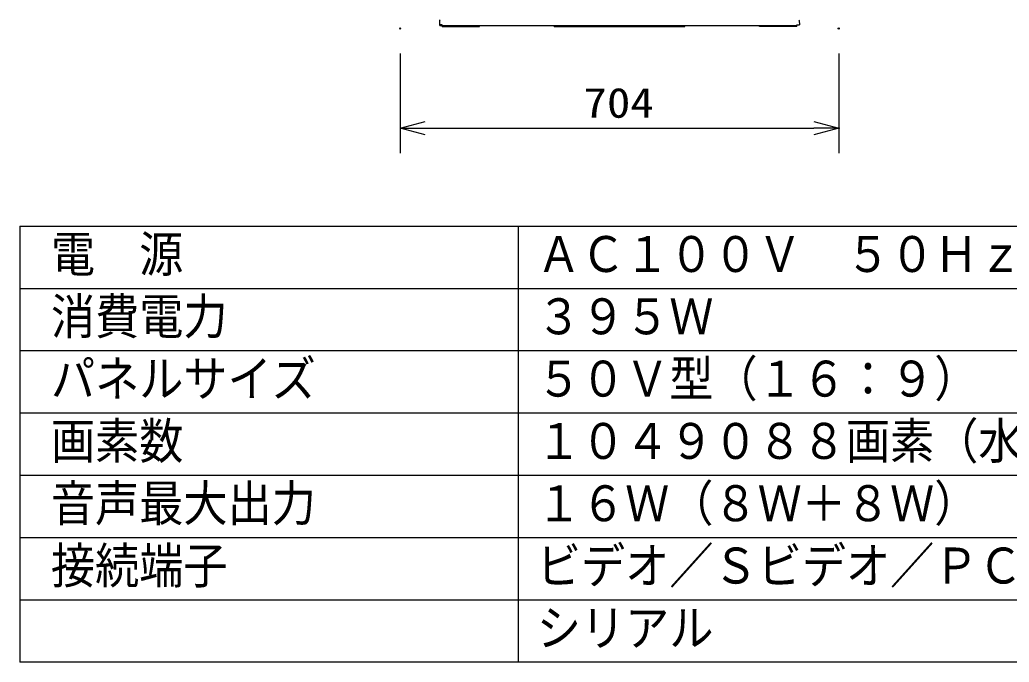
# Model space of a CAD drawing. Units: millimetres, scale not verified. Extents: x -63 to 63, y -57 to 57.
# Drawn here: x -62.5 to 16.9, y -56.5 to -5 of the extents above; entities that cross this region are included whole.
import ezdxf
from ezdxf.enums import TextEntityAlignment as Align

# ---------------------------------------------------------------- set-up
doc = ezdxf.new("R2010")
doc.units = ezdxf.units.MM
doc.header["$LTSCALE"] = 0.190236
doc.header["$PDMODE"] = 32
doc.header["$PDSIZE"] = 0.0951
for name, color, linetype in [('0-0_MOJI1', 2, 'Continuous'), ('0-2_WAKU', 1, 'Continuous'), ('0-3_GAIKEI', 1, 'Continuous'), ('0-4_0', 1, 'Continuous'), ('0-5_SUNPO', 3, 'Continuous'), ('0-6_DEFPOINTS', 7, 'Continuous')]:
    doc.layers.add(name, color=color, linetype=linetype)
doc.styles.add('ＭＳ ゴシック', font='')
doc.styles.get('ＭＳ ゴシック').set_extended_font_data('MS Gothic')

# ---------------------------------------------------------------- blocks, each defined once
blk = doc.blocks.new('_OPEN30')
at = {"layer": '0-4_0', "color": 7}
blk.add_line((0, 0), (-1, 0), dxfattribs=at)
blk.add_lwpolyline([(-1, 0.26795), (0, 0), (-1, -0.26795)], dxfattribs=at)

msp = doc.modelspace()

# ---------------------------------------------------------------- linework, layer by layer
at = {"layer": '0-2_WAKU', "color": 4}
for p, q in [((-62.5001, -21.5), (-62.5001, -56.5001)), ((-62.5001, -21.5), (62.5001, -21.5)), ((-22.5, -21.5), (-22.5, -56.5001)), ((62.5001, -56.5001), (-62.5001, -56.5001))]:
    msp.add_line(p, q, dxfattribs=at)
at = {"layer": '0-2_WAKU'}
for p, q in [((-62.5001, -26.5), (62.5001, -26.5)), ((-62.5001, -31.5001), (62.5001, -31.5001)), ((-62.5001, -36.5001), (62.5001, -36.5001)), ((-62.5001, -41.5001), (62.5001, -41.5001)), ((-62.5001, -46.5001), (62.5001, -46.5001)), ((-62.5001, -51.5001), (62.5001, -51.5001))]:
    msp.add_line(p, q, dxfattribs=at)
at = {"layer": '0-3_GAIKEI', "color": 7}
for p, q in [((-28.6032, -5.3677), (-28.8258, -5.3677)), ((-28.7775, -5.4177), (-28.7784, -5.3677)), ((-28.7775, -5.4177), (-0.1396, -5.4177)), ((-0.136, -5.3677), (0.0865, -5.3677)), ((0.0171, -4.9514), (0.0682, -5.0187)), ((0.0383, -5.4177), (0.0392, -5.3677)), ((0.0682, -5.0187), (0.0865, -5.3677))]:
    msp.add_line(p, q, dxfattribs=at)
at = {"layer": '0-3_GAIKEI'}
for p, q in [((-28.6024, -5.4177), (-28.6032, -5.3677)), ((-28.5996, -5.5027), (-28.5996, -5.4177)), ((-19.6196, -5.5027), (-19.6196, -5.4177)), ((-19.6196, -5.5027), (-9.1196, -5.5027)), ((-9.1196, -5.5027), (-9.1196, -5.4177)), ((-3.1396, -5.5027), (-3.1396, -5.4177)), ((-0.1396, -5.5027), (-3.1396, -5.5027)), ((-0.1396, -5.5027), (-0.1396, -5.4177)), ((-0.1368, -5.4177), (-0.136, -5.3677))]:
    msp.add_line(p, q, dxfattribs=at)
at = {"layer": '0-3_GAIKEI', "color": 7}
msp.add_lwpolyline([(-28.7563, -4.9514), (-28.8075, -5.0187), (-28.8258, -5.3677)], dxfattribs=at)
at = {"layer": '0-3_GAIKEI'}
msp.add_lwpolyline([(-28.5996, -5.5027), (-25.5996, -5.5027), (-25.5996, -5.4177)], dxfattribs=at)
at = {"layer": '0-5_SUNPO'}
for p, q in [((-31.9696, -7.6441), (-31.9696, -15.6441)), ((3.2304, -7.6441), (3.2304, -15.6441)), ((-29.9696, -13.6441), (1.2304, -13.6441))]:
    msp.add_line(p, q, dxfattribs=at)
at = {"layer": '0-6_DEFPOINTS'}
for p in [(-31.9696, -5.6441), (3.2304, -5.6441), (3.2304, -13.6441)]:
    msp.add_point(p, dxfattribs=at)

# ---------------------------------------------------------------- block references
at = {"layer": '0-5_SUNPO', "xscale": 2, "yscale": 2, "rotation": 180}
msp.add_blockref('_OPEN30', (-31.9696, -13.6441), dxfattribs=at)
at = {"layer": '0-5_SUNPO', "xscale": 2, "yscale": 2}
msp.add_blockref('_OPEN30', (3.2304, -13.6441), dxfattribs=at)

# ---------------------------------------------------------------- texts
at = {"layer": '0-0_MOJI1', "style": 'ＭＳ ゴシック', "width": 0.9}
for s, p in [('電  源', (-60.0001, -26.0552)), ('ＡＣ１００Ｖ\u3000５０Ｈｚ／６０Ｈｚ', (-21, -26.0552)), ('消費電力', (-60.0001, -31.0552)), ('３９５Ｗ', (-21, -31.0552)), ('パネルサイズ', (-60.0001, -36.0552)), ('５０Ｖ型（１６：９）', (-21, -36.0552)), ('画素数', (-60.0001, -41.0552)), ('１０４９０８８画素（水平１３６６×垂直７６８）', (-21, -41.0552)), ('音声最大出力', (-60.0001, -46.0552)), ('１６Ｗ（８Ｗ＋８Ｗ）', (-21, -46.0552)), ('ビデオ／Ｓビデオ／ＰＣ／外部スピーカ', (-21, -51.0552)), ('接続端子', (-60.0001, -51.0552)), ('シリアル', (-21, -56.0552))]:
    msp.add_text(s, height=2.887, dxfattribs=at).set_placement(p, align=Align.BOTTOM_LEFT)
at = {"layer": '0-5_SUNPO', "style": 'ＭＳ ゴシック', "width": 1.15}
msp.add_text('704', height=2.406, dxfattribs=at).set_placement((-17.2567, -13.5345), align=Align.BOTTOM_LEFT)

doc.saveas('drawing.dxf')
